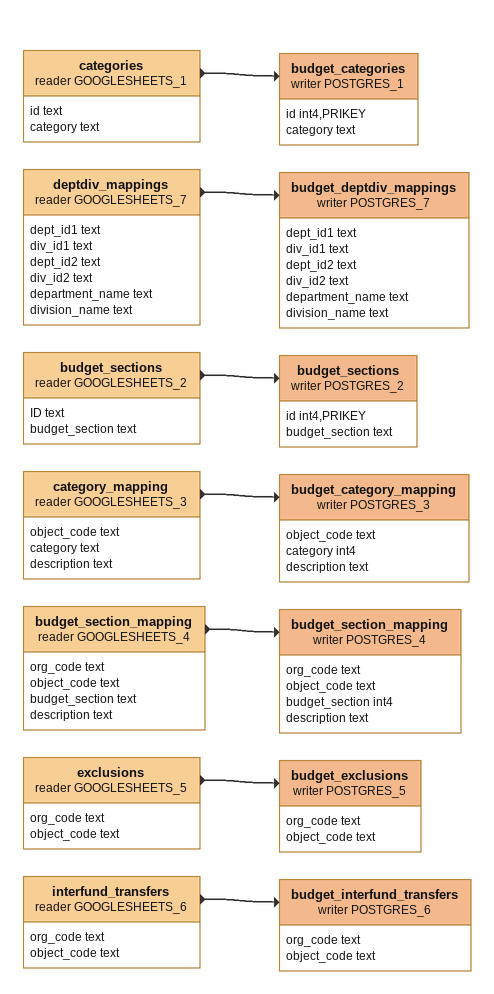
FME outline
categories (reader GOOGLESHEETS_1)
    attributes: id text, category text
    -> budget_categories (writer POSTGRES_1)
budget_categories (writer POSTGRES_1)
    attributes: id int4,PRIKEY, category text
deptdiv_mappings (reader GOOGLESHEETS_7)
    attributes: dept_id1 text, div_id1 text, dept_id2 text, div_id2 text, department_name text, division_name text
    -> budget_deptdiv_mappings (writer POSTGRES_7)
budget_deptdiv_mappings (writer POSTGRES_7)
    attributes: dept_id1 text, div_id1 text, dept_id2 text, div_id2 text, department_name text, division_name text
budget_sections (reader GOOGLESHEETS_2)
    attributes: ID text, budget_section text
    -> budget_sections (writer POSTGRES_2)
budget_sections (writer POSTGRES_2)
    attributes: id int4,PRIKEY, budget_section text
category_mapping (reader GOOGLESHEETS_3)
    attributes: object_code text, category text, description text
    -> budget_category_mapping (writer POSTGRES_3)
budget_category_mapping (writer POSTGRES_3)
    attributes: object_code text, category int4, description text
budget_section_mapping (reader GOOGLESHEETS_4)
    attributes: org_code text, object_code text, budget_section text, description text
    -> budget_section_mapping (writer POSTGRES_4)
budget_section_mapping (writer POSTGRES_4)
    attributes: org_code text, object_code text, budget_section int4, description text
exclusions (reader GOOGLESHEETS_5)
    attributes: org_code text, object_code text
    -> budget_exclusions (writer POSTGRES_5)
budget_exclusions (writer POSTGRES_5)
    attributes: org_code text, object_code text
interfund_transfers (reader GOOGLESHEETS_6)
    attributes: org_code text, object_code text
    -> budget_interfund_transfers (writer POSTGRES_6)
budget_interfund_transfers (writer POSTGRES_6)
    attributes: org_code text, object_code text
